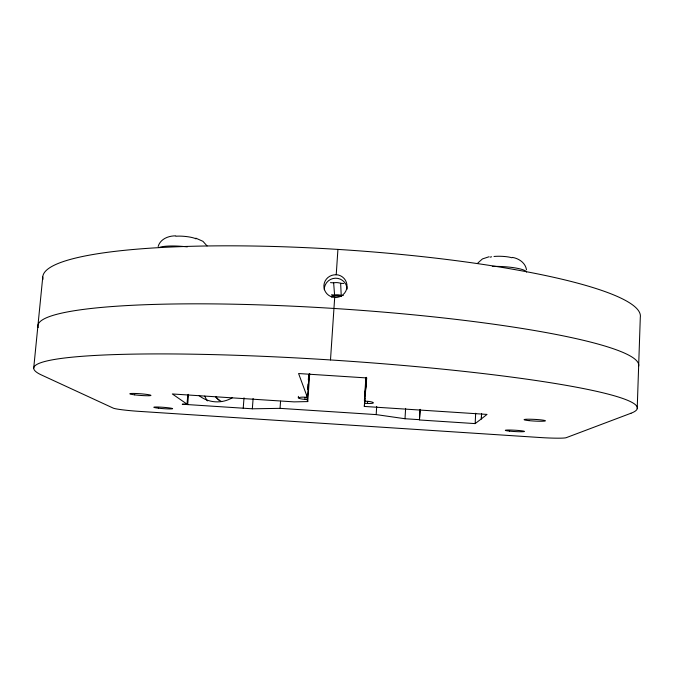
<?xml version="1.0" encoding="UTF-8"?>
<svg xmlns="http://www.w3.org/2000/svg" width="674" height="674" viewBox="0 0 674 674"><rect width="100%" height="100%" fill="white"/><g stroke="black" fill="none" stroke-linecap="round" stroke-linejoin="round"><path stroke-width="1.01" d="M637.208 408.613L640.3 317.294A299.458 47.02 3.8 0 0 339.106 249.481A299.458 47.02 3.8 0 0 43.001 279.297M420.231 409.345L419.447 419.969L475.153 423.601L475.684 413.246M481.303 418.849L481.573 413.592L481.379 418.857L475.153 423.601M419.565 417.863L420.054 409.455M419.641 419.691L405.007 418.739L405.613 408.393M481.379 418.857L487.032 414.409L364.322 406.439L364.668 403.271L367.49 403.456L367.616 401.384M405.007 418.739L376.185 414.603L376.69 406.405M367.49 403.456C379.302 403.777 370.717 400.895 364.878 401.283L364.979 400.381L364.415 400.39L365.856 377.693M364.322 406.439L366.159 377.482M364.668 403.271L364.979 398.359M365.165 395.402L366.395 377.33M365.308 395.217L366.42 377.676M330.487 359.95L334.692 297.478A11.568 11.466 -5.8 0 0 347.009 286.854A11.568 11.466 -5.8 0 0 336.225 274.672L337.927 249.405M309.105 374.019L307.462 397.55C300.857 396.27 293.03 398.267 304.867 399.387L305.01 397.323M187.793 394.829L187.027 404.13L172.333 393.97L294.058 401.873L307.757 401.586L306.973 399.522L307.327 394.374M307.689 389.227L308.043 384.07M308.33 379.942L308.692 374.761M307.757 401.586L309.711 373.438M298.287 397.963L298.405 396.354M187.027 404.13L182.25 404.232L252.337 408.798L280.039 408.351L280.561 401.19M244.022 397.803L243.221 408.208M252.337 408.798L253.121 398.486M188.526 394.349L187.684 404.585M33.7 368.164L42.765 276.997M364.415 400.39L366.74 377.937L298.582 373.531L307.462 397.55M158.146 246.516C160.26 238.992 168.492 235.757 175.695 235.866M477.849 263.003L482.432 258.934L489.08 256.743M330.504 282.633L333.638 282.827A14.255 14.07 -4 0 1 340.631 283.274L343.765 283.476M331.482 294.799L334.59 295.001A13.522 13.354 -4.1 0 1 341.229 295.423L343.302 295.549M304.867 399.387L306.973 399.522M280.039 408.351L376.185 414.603M512.4 257.401C518.904 258.462 525.442 262.835 526.487 269.76M195.839 238.149L202.95 241.326L207.061 245.926M333.638 282.827L334.59 295.001M340.631 283.274L341.229 295.423M334.692 297.436A11.568 11.34 -2.8 0 1 323.916 285.397A11.568 11.34 -2.8 0 1 336.216 274.798M324.295 289.719A11.407 11.247 -4 0 1 335.433 278.202A11.407 11.247 -4 0 1 347.102 289.138M492.323 266.407A25.688 4.735 2.6 0 1 526.605 272.085M490.166 257.182A12.823 2.477 2.5 0 1 491.599 256.811M493.983 256.474A12.823 2.477 2.5 0 1 511.987 257.788M159.148 247.543A25.595 4.701 5.1 0 1 187.288 246.878M176.007 236.22A12.781 2.46 5.2 0 1 196.041 238.874M38.207 327.547A301.059 36.767 3.8 0 1 335.138 308.532A301.059 36.767 3.8 0 1 638.649 366.125M207.407 400.92A26.994 26.64 -38.8 0 1 204.778 396.144M221.67 401.561A17.996 17.76 -38.8 0 1 215.924 397.188M219.614 400.6A17.861 17.625 -38.9 0 1 215.84 396.674M331.819 295.962A33.986 33.658 -5.1 0 1 341.019 296.122M331.397 297.04A13.48 13.328 -4.1 0 1 341.634 296.526M232.277 397.77A29.622 29.193 -36.8 0 1 198.897 395.469M630.965 413.246L566.227 437.679A23.026 1.55 3.2 0 1 540.337 437.536L139.316 411.376A22.882 1.542 4.4 0 1 113.283 408.141L41.569 375.03A302.449 27.76 3.8 0 1 331.894 360.042A302.449 27.76 3.8 0 1 630.965 413.246M134.716 394.863A10.632 0.834 4.4 0 0 150.934 395.444A10.632 0.834 4.4 0 0 135.39 393.473A10.632 0.834 4.4 0 0 134.716 394.863M158.424 408.183A9.461 0.666 4.3 0 0 172.628 408.671A9.461 0.666 4.3 0 0 158.525 407.037A9.461 0.666 4.3 0 0 158.424 408.183M509.552 431.133A9.512 0.666 3.3 0 0 524.414 431.478A9.512 0.666 3.3 0 0 510.884 430.046A9.512 0.666 3.3 0 0 509.552 431.133M528.93 420.627A10.691 0.843 3.1 0 0 545.384 420.862A10.691 0.843 3.1 0 0 529.857 419.22A10.691 0.843 3.1 0 0 528.93 420.627"/></g></svg>
